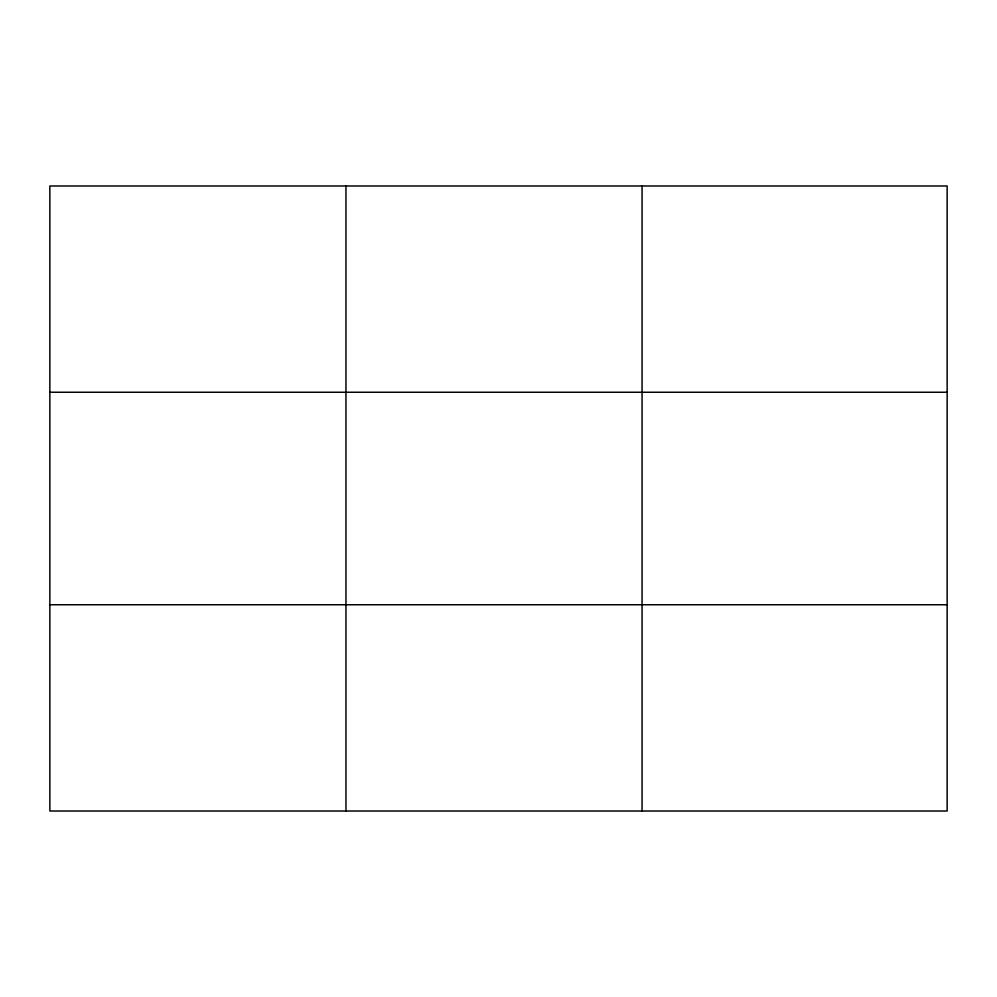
<?xml version="1.0" encoding="UTF-8"?>
<svg xmlns="http://www.w3.org/2000/svg" width="997" height="997" viewBox="0 0 997 997"><rect width="100%" height="100%" fill="white"/><g stroke="black" fill="none" stroke-linecap="round" stroke-linejoin="round"><path stroke-width="1.5" d="M345.959 185.99L345.959 811.01M642.068 185.99L642.068 811.01M947.15 392.245L947.15 185.99L49.85 185.99L49.85 811.01L947.15 811.01L947.15 392.245L49.85 392.245M49.85 604.755L947.15 604.755"/></g></svg>
